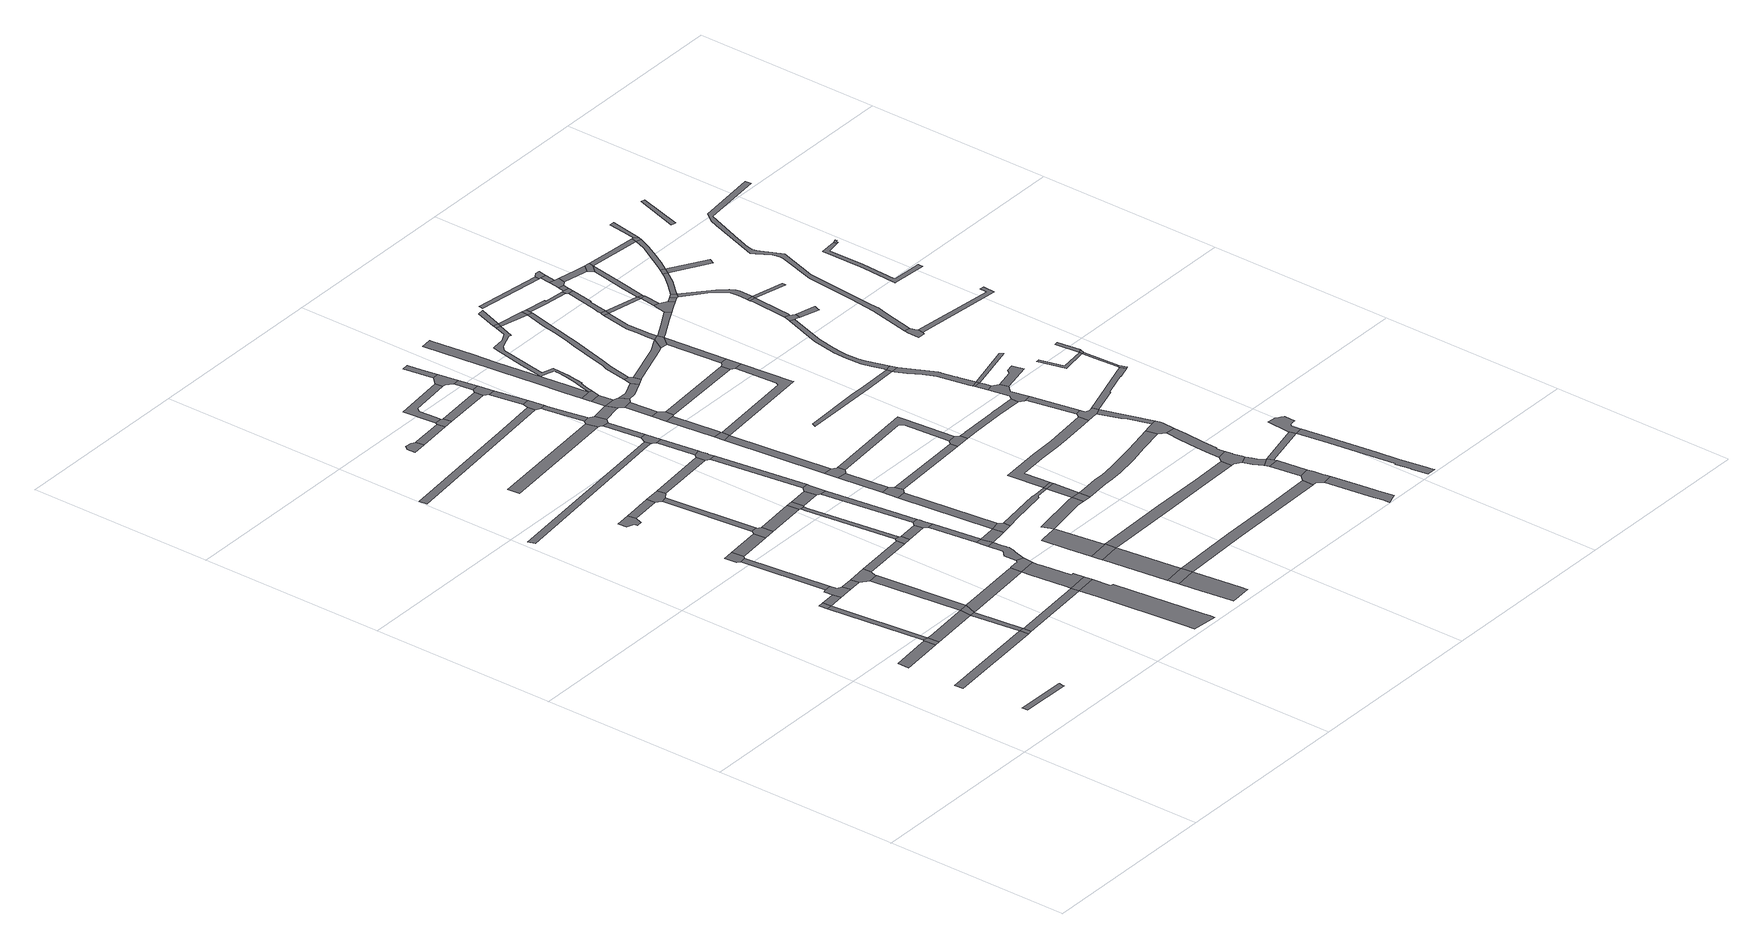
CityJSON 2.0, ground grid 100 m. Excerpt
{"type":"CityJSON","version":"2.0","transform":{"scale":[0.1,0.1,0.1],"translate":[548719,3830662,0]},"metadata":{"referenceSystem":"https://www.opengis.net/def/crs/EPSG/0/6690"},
"CityObjects":{
"road1":{"type":"Road","attributes":{"RoadStructureAttribute.sectionType":"1"},"geometry":[{"type":"MultiSurface","lod":"1","boundaries":[[[0,1,2,3,4,5]]]}]},
"road2":{"type":"Road","attributes":{"RoadStructureAttribute.sectionType":"1"},"geometry":[{"type":"MultiSurface","lod":"1","boundaries":[[[6,7,8,9,10]]]}]},
"road3":{"type":"Road","attributes":{"RoadStructureAttribute.sectionType":"1"},"geometry":[{"type":"MultiSurface","lod":"1","boundaries":[[[11,12,13,14,15]]]}]},
"road4":{"type":"Road","geometry":[{"type":"MultiSurface","lod":"1","boundaries":[[[16,17,6,10,18,19]]]}]},
"road5":{"type":"Road","attributes":{"RoadStructureAttribute.sectionType":"1"},"geometry":[{"type":"MultiSurface","lod":"1","boundaries":[[[20,21,16,19]]]}]},
"road6":{"type":"Road","geometry":[{"type":"MultiSurface","lod":"1","boundaries":[[[22,23,21,20]]]}]},
"road7":{"type":"Road","attributes":{"RoadStructureAttribute.sectionType":"1"},"geometry":[{"type":"MultiSurface","lod":"1","boundaries":[[[24,25,26,27,19,18,28,29]]]}]},
"road8":{"type":"Road","attributes":{"RoadStructureAttribute.sectionType":"1"},"geometry":[{"type":"MultiSurface","lod":"1","boundaries":[[[30,22,20,31,32,33]]]}]},
"road9":{"type":"Road","geometry":[{"type":"MultiSurface","lod":"1","boundaries":[[[34,11,15,35]]]}]},
"road10":{"type":"Road","geometry":[{"type":"MultiSurface","lod":"1","boundaries":[[[36,37,38,39,40,30,33,41,42]]]}]},
"road11":{"type":"Road","attributes":{"RoadStructureAttribute.sectionType":"1"},"geometry":[{"type":"MultiSurface","lod":"1","boundaries":[[[43,29,11,34]]]}]},
"road12":{"type":"Road","attributes":{"RoadStructureAttribute.sectionType":"1"},"geometry":[{"type":"MultiSurface","lod":"1","boundaries":[[[44,45,38,37]]]}]},
"road13":{"type":"Road","geometry":[{"type":"MultiSurface","lod":"1","boundaries":[[[46,24,29,43]]]}]},
"road14":{"type":"Road","attributes":{"RoadStructureAttribute.sectionType":"1"},"geometry":[{"type":"MultiSurface","lod":"1","boundaries":[[[47,48,42,41,49]]]}]},
"road15":{"type":"Road","geometry":[{"type":"MultiSurface","lod":"1","boundaries":[[[50,51,52,53,45,44,54,55]]]}]},
"road16":{"type":"Road","attributes":{"RoadStructureAttribute.sectionType":"1"},"geometry":[{"type":"MultiSurface","lod":"1","boundaries":[[[56,57,24,46]]]}]},
"road17":{"type":"Road","geometry":[{"type":"MultiSurface","lod":"1","boundaries":[[[58,47,49,57,56,59,60,61]]]}]},
"road18":{"type":"Road","attributes":{"RoadStructureAttribute.sectionType":"1"},"geometry":[{"type":"MultiSurface","lod":"1","boundaries":[[[62,63,34,35,64]]]}]},
"road19":{"type":"Road","geometry":[{"type":"MultiSurface","lod":"1","boundaries":[[[65,66,67,68,69,70,71,72,73]]]}]},
"road20":{"type":"Road","attributes":{"RoadStructureAttribute.sectionType":"1"},"geometry":[{"type":"MultiSurface","lod":"1","boundaries":[[[74,50,55,75,76]]]}]},
"road21":{"type":"Road","attributes":{"RoadStructureAttribute.sectionType":"1"},"geometry":[{"type":"MultiSurface","lod":"1","boundaries":[[[77,78,79,46,43,80,81,82,83]]]}]},
"road22":{"type":"Road","attributes":{"RoadStructureAttribute.sectionType":"1"},"geometry":[{"type":"MultiSurface","lod":"1","boundaries":[[[84,65,73,85,86]]]}]},
"road23":{"type":"Road","geometry":[{"type":"MultiSurface","lod":"1","boundaries":[[[87,88,89,90,91,74,76,92,93]]]}]},
"road24":{"type":"Road","attributes":{"RoadStructureAttribute.sectionType":"1"},"geometry":[{"type":"MultiSurface","lod":"1","boundaries":[[[94,58,61,95]]]}]},
"road25":{"type":"Road","attributes":{"RoadStructureAttribute.sectionType":"1"},"geometry":[{"type":"MultiSurface","lod":"1","boundaries":[[[96,97,98,99]]]}]},
"road26":{"type":"Road","attributes":{"RoadStructureAttribute.sectionType":"1"},"geometry":[{"type":"MultiSurface","lod":"1","boundaries":[[[100,101,89,88]]]}]},
"road27":{"type":"Road","attributes":{"RoadStructureAttribute.sectionType":"1"},"geometry":[{"type":"MultiSurface","lod":"1","boundaries":[[[102,103,104,105,106,107,64,108,109,110,111]]]}]},
"road28":{"type":"Road","geometry":[{"type":"MultiSurface","lod":"1","boundaries":[[[112,84,86,113,101,100,114,115]]]}]},
"road29":{"type":"Road","geometry":[{"type":"MultiSurface","lod":"1","boundaries":[[[116,117,118,119,120,121]]]}]},
"road30":{"type":"Road","geometry":[{"type":"MultiSurface","lod":"1","boundaries":[[[122,62,64,107]]]}]},
"road31":{"type":"Road","attributes":{"RoadStructureAttribute.sectionType":"1"},"geometry":[{"type":"MultiSurface","lod":"1","boundaries":[[[123,93,92,124]]]}]},
"road32":{"type":"Road","attributes":{"RoadStructureAttribute.sectionType":"1"},"geometry":[{"type":"MultiSurface","lod":"1","boundaries":[[[125,126,127,128,129,130,131,83,132,133,134,62,122]]]}]},
"road33":{"type":"Road","attributes":{"RoadStructureAttribute.sectionType":"1"},"geometry":[{"type":"MultiSurface","lod":"1","boundaries":[[[135,136,137,138,139]]]}]},
"road34":{"type":"Road","geometry":[{"type":"MultiSurface","lod":"1","boundaries":[[[140,141,142,143,77,83,131,144,145,146]]]}]},
"road35":{"type":"Road","geometry":[{"type":"MultiSurface","lod":"1","boundaries":[[[147,148,94,95,149,150,151,152,153]]]}]},
"road36":{"type":"Road","attributes":{"RoadStructureAttribute.sectionType":"1"},"geometry":[{"type":"MultiSurface","lod":"1","boundaries":[[[154,155,156,157,147,153]]]}]},
"road37":{"type":"Road","attributes":{"RoadStructureAttribute.sectionType":"1"},"geometry":[{"type":"MultiSurface","lod":"1","boundaries":[[[158,159,120,119,160]]]}]},
"road38":{"type":"Road","attributes":{"RoadStructureAttribute.sectionType":"1"},"geometry":[{"type":"MultiSurface","lod":"1","boundaries":[[[161,150,149,162]]]}]},
"road39":{"type":"Road","attributes":{"RoadStructureAttribute.sectionType":"1"},"geometry":[{"type":"MultiSurface","lod":"1","boundaries":[[[163,164,165,166,167,168,169,170,171,172,173,174,175,176,177,178,140,146]]]}]},
"road40":{"type":"Road","attributes":{"RoadStructureAttribute.sectionType":"1"},"geometry":[{"type":"MultiSurface","lod":"1","boundaries":[[[179,180,181,182]]]}]},
"road41":{"type":"Road","geometry":[{"type":"MultiSurface","lod":"1","boundaries":[[[183,123,124,184,156,155,185]]]}]},
"road42":{"type":"Road","geometry":[{"type":"MultiSurface","lod":"1","boundaries":[[[186,187,188,189,190,175,174]]]}]},
"road43":{"type":"Road","attributes":{"RoadStructureAttribute.sectionType":"1"},"geometry":[{"type":"MultiSurface","lod":"1","boundaries":[[[191,192,193,194,195,196,197,198,199]]]}]},
"road44":{"type":"Road","attributes":{"RoadStructureAttribute.sectionType":"1"},"geometry":[{"type":"MultiSurface","lod":"1","boundaries":[[[200,201,202,187,186]]]}]},
"road45":{"type":"Road","attributes":{"RoadStructureAttribute.sectionType":"1"},"geometry":[{"type":"MultiSurface","lod":"1","boundaries":[[[203,112,115,204]]]}]},
"road46":{"type":"Road","geometry":[{"type":"MultiSurface","lod":"1","boundaries":[[[205,206,207,208,209,210,161,162,211,202,201]]]}]},
"road47":{"type":"Road","geometry":[{"type":"MultiSurface","lod":"1","boundaries":[[[212,213,214,195,194]]]}]},
"road48":{"type":"Road","attributes":{"RoadStructureAttribute.sectionType":"1"},"geometry":[{"type":"MultiSurface","lod":"1","boundaries":[[[215,183,185,216,217]]]}]},
"road49":{"type":"Road","attributes":{"RoadStructureAttribute.sectionType":"1"},"geometry":[{"type":"MultiSurface","lod":"1","boundaries":[[[218,219,186,174,220,221]]]}]},
"road50":{"type":"Road","geometry":[{"type":"MultiSurface","lod":"1","boundaries":[[[222,223,158,160,224,225,226]]]}]},
"road51":{"type":"Road","attributes":{"RoadStructureAttribute.sectionType":"1"},"geometry":[{"type":"MultiSurface","lod":"1","boundaries":[[[227,228,229,230,213,212]]]}]},
"road52":{"type":"Road","attributes":{"RoadStructureAttribute.sectionType":"1"},"geometry":[{"type":"MultiSurface","lod":"1","boundaries":[[[231,232,233,234,209,208]]]}]},
"road53":{"type":"Road"},
"road54":{"type":"Road","geometry":[{"type":"MultiSurface","lod":"1","boundaries":[[[235,236,237,238,229,228]]]}]},
"road55":{"type":"Road","geometry":[{"type":"MultiSurface","lod":"1","boundaries":[[[239,240,241,242,243,244,245,246,215,217,247,233,232]]]}]},
"road56":{"type":"Road","attributes":{"RoadStructureAttribute.sectionType":"1"},"geometry":[{"type":"MultiSurface","lod":"1","boundaries":[[[248,249,250,251,252,253,254,255,237,236]]]}]},
"road57":{"type":"Road","geometry":[{"type":"MultiSurface","lod":"1","boundaries":[[[256,257,258,218,221,259,260,261]]]}]},
"road58":{"type":"Road","attributes":{"RoadStructureAttribute.sectionType":"1"},"geometry":[{"type":"MultiSurface","lod":"1","boundaries":[[[262,263,264,244,243]]]}]},
"road59":{"type":"Road","attributes":{"RoadStructureAttribute.sectionType":"1"},"geometry":[{"type":"MultiSurface","lod":"1","boundaries":[[[265,266,218,258]]]}]},
"road60":{"type":"Road","attributes":{"RoadStructureAttribute.sectionType":"1"},"geometry":[{"type":"MultiSurface","lod":"1","boundaries":[[[267,268,269,222,226,270,271,272,273]]]}]},
"road61":{"type":"Road","attributes":{"RoadStructureAttribute.sectionType":"1"},"geometry":[{"type":"MultiSurface","lod":"1","boundaries":[[[274,225,224,275]]]}]},
"road62":{"type":"Road","geometry":[{"type":"MultiSurface","lod":"1","boundaries":[[[276,277,278,279,280,281,203,204,263,262]]]}]},
"road63":{"type":"Road","geometry":[{"type":"MultiSurface","lod":"1","boundaries":[[[282,283,266,265,284,285]]]}]},
"road64":{"type":"Road","attributes":{"RoadStructureAttribute.sectionType":"1"},"geometry":[{"type":"MultiSurface","lod":"1","boundaries":[[[286,287,288,280,279]]]}]},
"road65":{"type":"Road","geometry":[{"type":"MultiSurface","lod":"1","boundaries":[[[289,290,291,292,96,99,293,294,287,286]]]}]},
"road66":{"type":"Road","attributes":{"RoadStructureAttribute.sectionType":"1"},"geometry":[{"type":"MultiSurface","lod":"1","boundaries":[[[295,283,282,296]]]}]},
"road67":{"type":"Road","attributes":{"RoadStructureAttribute.sectionType":"1"},"geometry":[{"type":"MultiSurface","lod":"1","boundaries":[[[297,290,289,298]]]}]},
"road68":{"type":"Road","geometry":[{"type":"MultiSurface","lod":"1","boundaries":[[[299,300,301,295,296,302,303]]]}]},
"road69":{"type":"Road","geometry":[{"type":"MultiSurface","lod":"1","boundaries":[[[304,305,179,182,306,307,297,298,308,309,310,311]]]}]},
"road70":{"type":"Road","attributes":{"RoadStructureAttribute.sectionType":"1"},"geometry":[{"type":"MultiSurface","lod":"1","boundaries":[[[312,313,314,315,316,317,318,319,320,305,304]]]}]},
"road71":{"type":"Road","geometry":[{"type":"MultiSurface","lod":"1","boundaries":[[[321,322,323,135,139,317,316]]]}]},
"road72":{"type":"Road","attributes":{"RoadStructureAttribute.sectionType":"1"},"geometry":[{"type":"MultiSurface","lod":"1","boundaries":[[[324,325,326,327,328,250,329,330]]]}]},
"road73":{"type":"Road","attributes":{"RoadStructureAttribute.sectionType":"1"},"geometry":[{"type":"MultiSurface","lod":"1","boundaries":[[[331,332,333,261,260,334,335,336,337]]]}]},
"road74":{"type":"Road","attributes":{"RoadStructureAttribute.sectionType":"1"},"geometry":[{"type":"MultiSurface","lod":"1","boundaries":[[[338,339,340,301,300]]]}]},
"road75":{"type":"Road","attributes":{"RoadStructureAttribute.sectionType":"1"},"geometry":[{"type":"MultiSurface","lod":"1","boundaries":[[[341,342,343,344,345,323,322]]]}]},
"road76":{"type":"Road","geometry":[{"type":"MultiSurface","lod":"1","boundaries":[[[346,347,274,275,343,342]]]}]},
"road77":{"type":"Road","geometry":[{"type":"MultiSurface","lod":"1","boundaries":[[[348,349,350,267,273,351,352,353,354]]]}]},
"road78":{"type":"Road","attributes":{"RoadStructureAttribute.sectionType":"1"},"geometry":[{"type":"MultiSurface","lod":"1","boundaries":[[[354,353,355,347,346]]]}]},
"road79":{"type":"Road","geometry":[{"type":"MultiSurface","lod":"1","boundaries":[[[356,357,340,339,358]]]}]},
"road80":{"type":"Road","geometry":[{"type":"MultiSurface","lod":"1","boundaries":[[[359,360,361,311,310,362,363,364]]]}]},
"road81":{"type":"Road","attributes":{"RoadStructureAttribute.sectionType":"1"},"geometry":[{"type":"MultiSurface","lod":"1","boundaries":[[[365,366,367,349,348]]]}]},
"road82":{"type":"Road","attributes":{"RoadStructureAttribute.sectionType":"1"},"geometry":[{"type":"MultiSurface","lod":"1","boundaries":[[[368,369,370,357,356]]]}]},
"road83":{"type":"Road","geometry":[{"type":"MultiSurface","lod":"1","boundaries":[[[371,372,370,369,373,374]]]}]},
"road84":{"type":"Road","attributes":{"RoadStructureAttribute.sectionType":"1"},"geometry":[{"type":"MultiSurface","lod":"1","boundaries":[[[375,376,372,371]]]}]},
"road85":{"type":"Road","attributes":{"RoadStructureAttribute.sectionType":"1"},"geometry":[{"type":"MultiSurface","lod":"1","boundaries":[[[377,378,359,379]]]}]},
"road86":{"type":"Road","attributes":{"RoadStructureAttribute.sectionType":"1"},"geometry":[{"type":"MultiSurface","lod":"1","boundaries":[[[380,381,382,285,284,383]]]}]},
"road87":{"type":"Road","geometry":[{"type":"MultiSurface","lod":"1","boundaries":[[[379,359,364,376,375,384,385]]]}]},
"road88":{"type":"Road","geometry":[{"type":"MultiSurface","lod":"1","boundaries":[[[324,330,386,387]]]}]},
"road89":{"type":"Road","geometry":[{"type":"MultiSurface","lod":"1","boundaries":[[[388,389,390,391,378,377,392]]]}]},
"road90":{"type":"Road","attributes":{"RoadStructureAttribute.sectionType":"1"},"geometry":[{"type":"MultiSurface","lod":"1","boundaries":[[[393,337,324,387]]]}]},
"road91":{"type":"Road","attributes":{"RoadStructureAttribute.sectionType":"1"},"geometry":[{"type":"MultiSurface","lod":"1","boundaries":[[[394,395,396,397,212,194,398,399,400]]]}]},
"road92":{"type":"Road","geometry":[{"type":"MultiSurface","lod":"1","boundaries":[[[401,331,337,393]]]}]},
"road93":{"type":"Road","attributes":{"RoadStructureAttribute.sectionType":"1"},"geometry":[{"type":"MultiSurface","lod":"1","boundaries":[[[402,403,404,303,302,405,406,407,408,409,410]]]}]},
"road94":{"type":"Road","attributes":{"RoadStructureAttribute.sectionType":"1"},"geometry":[{"type":"MultiSurface","lod":"1","boundaries":[[[411,412,413,414,415,416,417,418,419,420,421,422,423,424,425,426,390,389]]]}]},
"road95":{"type":"Road","attributes":{"RoadStructureAttribute.sectionType":"1"},"geometry":[{"type":"MultiSurface","lod":"1","boundaries":[[[427,428,429,235,228,430,431,432]]]}]},
"road96":{"type":"Road","attributes":{"RoadStructureAttribute.sectionType":"1"},"geometry":[{"type":"MultiSurface","lod":"1","boundaries":[[[433,434,385,384,435,436]]]}]},
"road97":{"type":"Road","geometry":[{"type":"MultiSurface","lod":"1","boundaries":[[[437,438,433,436,439,440,441,442]]]}]},
"road98":{"type":"Road","attributes":{"RoadStructureAttribute.sectionType":"1"},"geometry":[{"type":"MultiSurface","lod":"1","boundaries":[[[443,444,445,446,447,448,449,450,451,452,453,454,455,456,457,458,459,460,461,462,388,392,463,464,465,466,467,468,469,470,471,472,473,474,475,476,477,478,479,480]]]}]},
"road99":{"type":"Road","attributes":{"RoadStructureAttribute.sectionType":"1"},"geometry":[{"type":"MultiSurface","lod":"1","boundaries":[[[481,374,373,482]]]}]},
"road100":{"type":"Road","attributes":{"RoadStructureAttribute.sectionType":"1"},"geometry":[{"type":"MultiSurface","lod":"1","boundaries":[[[483,484,485,486,487,488,489,358,339]]]}]},
"road101":{"type":"Road","geometry":[{"type":"MultiSurface","lod":"1","boundaries":[[[410,409,490,491,380,383,492,493]]]}]},
"road102":{"type":"Road","attributes":{"RoadStructureAttribute.sectionType":"1"},"geometry":[{"type":"MultiSurface","lod":"1","boundaries":[[[494,495,496,497,498,331,401,499,500,501,502,503,504,505]]]}]},
"road103":{"type":"Road","attributes":{"RoadStructureAttribute.sectionType":"1"},"geometry":[{"type":"MultiSurface","lod":"1","boundaries":[[[506,507,508,509,510,511,512,513,514,515,516,517,387,386,518,519,520,521,522,523]]]}]},
"road104":{"type":"Road","attributes":{"RoadStructureAttribute.sectionType":"1"},"geometry":[{"type":"MultiSurface","lod":"1","boundaries":[[[524,525,526,527,528,529,530,531,532,437,442,533,534,535,536,537,538,539]]]}]},
"road105":{"type":"Road","attributes":{"RoadStructureAttribute.sectionType":"1"},"geometry":[{"type":"MultiSurface","lod":"1","boundaries":[[[540,541,542,543,544,545,440,439,546,547,548]]]}]},
"road106":{"type":"Road","geometry":[{"type":"MultiSurface","lod":"1","boundaries":[[[549,443,480,550]]]}]},
"road107":{"type":"Road","attributes":{"RoadStructureAttribute.sectionType":"1"},"geometry":[{"type":"MultiSurface","lod":"1","boundaries":[[[551,552,553,554,555,556,557,558,559]]]}]},
"road108":{"type":"Road","attributes":{"RoadStructureAttribute.sectionType":"1"},"geometry":[{"type":"MultiSurface","lod":"1","boundaries":[[[560,561,562,549,550]]]}]},
"road109":{"type":"Road","attributes":{"RoadStructureAttribute.sectionType":"1"},"geometry":[{"type":"MultiSurface","lod":"1","boundaries":[[[563,564,565,566,567,568,569,570,571,493,492,572,573,574]]]}]},
"road110":{"type":"Road","geometry":[{"type":"MultiSurface","lod":"1","boundaries":[[[575,576,577,481,482,487,486]]]}]},
"road111":{"type":"Road","attributes":{"RoadStructureAttribute.sectionType":"1"},"geometry":[{"type":"MultiSurface","lod":"1","boundaries":[[[550,480,524,578]]]}]},
"road112":{"type":"Road","attributes":{"RoadStructureAttribute.sectionType":"1"},"geometry":[{"type":"MultiSurface","lod":"1","boundaries":[[[579,580,581,582,583,584,585,586,587,588,589]]]}]},
"road113":{"type":"Road","attributes":{"RoadStructureAttribute.sectionType":"1"},"geometry":[{"type":"MultiSurface","lod":"1","boundaries":[[[590,591,592,576,575]]]}]},
"road114":{"type":"Road","geometry":[{"type":"MultiSurface","lod":"1","boundaries":[[[593,594,595,596,597,394,400,598,583,582]]]}]},
"road115":{"type":"Road","geometry":[{"type":"MultiSurface","lod":"1","boundaries":[[[599,540,548,600,601,592,591,602]]]}]},
"road116":{"type":"Road","geometry":[{"type":"MultiSurface","lod":"1","boundaries":[[[603,604,605,606,607,427,432,608,609,610]]]}]},
"road117":{"type":"Road","geometry":[{"type":"MultiSurface","lod":"1","boundaries":[[[578,524,539,611,612]]]}]},
"road118":{"type":"Road","attributes":{"RoadStructureAttribute.sectionType":"1"},"geometry":[{"type":"MultiSurface","lod":"1","boundaries":[[[613,614,610,609,615,616,617]]]}]},
"road119":{"type":"Road","attributes":{"RoadStructureAttribute.sectionType":"1"},"geometry":[{"type":"MultiSurface","lod":"1","boundaries":[[[618,619,620,597,596]]]}]},
"road120":{"type":"Road","geometry":[{"type":"MultiSurface","lod":"1","boundaries":[[[621,617,616,620,619,622,623,624]]]}]},
"road121":{"type":"Road","attributes":{"RoadStructureAttribute.sectionType":"1"},"geometry":[{"type":"MultiSurface","lod":"1","boundaries":[[[625,626,627,628,629,540,599,630,631,632,633,634]]]}]},
"road122":{"type":"Road","attributes":{"RoadStructureAttribute.sectionType":"1"},"geometry":[{"type":"MultiSurface","lod":"1","boundaries":[[[635,636,637,638,607,606,639,640,641,642,643,644]]]}]},
"road123":{"type":"Road","geometry":[{"type":"MultiSurface","lod":"1","boundaries":[[[645,646,647,648,649,650,506,523,635,644]]]}]},
"road124":{"type":"Road","attributes":{"RoadStructureAttribute.sectionType":"1"},"geometry":[{"type":"MultiSurface","lod":"1","boundaries":[[[651,652,612,611,653,654,655]]]}]},
"road125":{"type":"Road","geometry":[{"type":"MultiSurface","lod":"1","boundaries":[[[656,657,658,659,660,661,494,505,662,663,664,665]]]}]},
"road126":{"type":"Road","attributes":{"RoadStructureAttribute.sectionType":"1"},"geometry":[{"type":"MultiSurface","lod":"1","boundaries":[[[666,667,668,660,659]]]}]},
"road127":{"type":"Road","geometry":[{"type":"MultiSurface","lod":"1","boundaries":[[[669,670,625,634,671]]]}]},
"road128":{"type":"Road","attributes":{"RoadStructureAttribute.sectionType":"1"},"geometry":[{"type":"MultiSurface","lod":"1","boundaries":[[[672,673,674,675]]]}]},
"road129":{"type":"Road","attributes":{"RoadStructureAttribute.sectionType":"1"},"geometry":[{"type":"MultiSurface","lod":"1","boundaries":[[[676,677,678,602,591,679,680,681,682]]]}]},
"road130":{"type":"Road","attributes":{"RoadStructureAttribute.sectionType":"1"},"geometry":[{"type":"MultiSurface","lod":"1","boundaries":[[[664,663,683,684,648,647]]]}]},
"road131":{"type":"Road","geometry":[{"type":"MultiSurface","lod":"1","boundaries":[[[685,686,687,688,563,574,689,667,666,690,691,692]]]}]},
"road132":{"type":"Road","geometry":[{"type":"MultiSurface","lod":"1","boundaries":[[[693,551,559,694]]]}]},
"road133":{"type":"Road","attributes":{"RoadStructureAttribute.sectionType":"1"},"geometry":[{"type":"MultiSurface","lod":"1","boundaries":[[[695,696,697,698,699,700,701,702,694,559,703,704,705,706,707,708,709,710]]]}]},
"road134":{"type":"Road","attributes":{"RoadStructureAttribute.sectionType":"1"},"geometry":[{"type":"MultiSurface","lod":"1","boundaries":[[[711,712,713,686,685]]]}]},
"road135":{"type":"Road","geometry":[{"type":"MultiSurface","lod":"1","boundaries":[[[710,709,713,712]]]}]},
"road136":{"type":"Road","attributes":{"RoadStructureAttribute.sectionType":"1"},"geometry":[{"type":"MultiSurface","lod":"1","boundaries":[[[714,621,624,715]]]}]},
"road137":{"type":"Road","attributes":{"RoadStructureAttribute.sectionType":"1"},"geometry":[{"type":"MultiSurface","lod":"1","boundaries":[[[716,717,718,669,671,719,720,721]]]}]},
"road138":{"type":"Road","attributes":{"RoadStructureAttribute.sectionType":"1"},"geometry":[{"type":"MultiSurface","lod":"1","boundaries":[[[671,634,722,723]]]}]},
"road139":{"type":"Road","geometry":[{"type":"MultiSurface","lod":"1","boundaries":[[[655,654,716,721,724,725]]]}]},
"road140":{"type":"Road","attributes":{"RoadStructureAttribute.sectionType":"1"},"geometry":[{"type":"MultiSurface","lod":"1","boundaries":[[[726,727,728,729,730,731,732,733,551,693,734,735,736,737,738,739,740,741]]]}]},
"road141":{"type":"Road","attributes":{"RoadStructureAttribute.sectionType":"1"},"geometry":[{"type":"MultiSurface","lod":"1","boundaries":[[[742,725,724,743]]]}]},
"road142":{"type":"Road","attributes":{"RoadStructureAttribute.sectionType":"1"},"geometry":[{"type":"MultiSurface","lod":"1","boundaries":[[[744,745,746,747,748,749,750,751,752,753,754,755,756,757,758,759,760]]]}]},
"road143":{"type":"Road","geometry":[{"type":"MultiSurface","lod":"1","boundaries":[[[761,676,682,762,763,764,765]]]}]},
"road144":{"type":"Road","geometry":[{"type":"MultiSurface","lod":"1","boundaries":[[[766,767,768,769,692,691]]]}]},
"road145":{"type":"Road","geometry":[{"type":"MultiSurface","lod":"1","boundaries":[[[770,771,742,743,772,773,774]]]}]},
"road146":{"type":"Road","attributes":{"RoadStructureAttribute.sectionType":"1"},"geometry":[{"type":"MultiSurface","lod":"1","boundaries":[[[722,761,765,775]]]}]},
"road147":{"type":"Road","attributes":{"RoadStructureAttribute.sectionType":"1"},"geometry":[{"type":"MultiSurface","lod":"1","boundaries":[[[776,770,774,777]]]}]},
"road148":{"type":"Road","geometry":[{"type":"MultiSurface","lod":"1","boundaries":[[[723,722,775,778]]]}]},
"road149":{"type":"Road","geometry":[{"type":"MultiSurface","lod":"1","boundaries":[[[779,675,674,776,777,780]]]}]},
"road150":{"type":"Road","attributes":{"RoadStructureAttribute.sectionType":"1"},"geometry":[{"type":"MultiSurface","lod":"1","boundaries":[[[781,782,783,784,710,712]]]}]},
"road151":{"type":"Road","attributes":{"RoadStructureAttribute.sectionType":"1"},"geometry":[{"type":"MultiSurface","lod":"1","boundaries":[[[785,764,763,786]]]}]},
"road152":{"type":"Road","attributes":{"RoadStructureAttribute.sectionType":"1"},"geometry":[{"type":"MultiSurface","lod":"1","boundaries":[[[787,665,664,788,789,790,791,792]]]}]},
"road153":{"type":"Road","geometry":[{"type":"MultiSurface","lod":"1","boundaries":[[[793,794,714,715,752,751,795,796,797,798,799,800,801,802,803,804]]]}]},
"road154":{"type":"Road","geometry":[{"type":"MultiSurface","lod":"1","boundaries":[[[805,785,786,806,807]]]}]},
"road155":{"type":"Road","attributes":{"RoadStructureAttribute.sectionType":"1"},"geometry":[{"type":"MultiSurface","lod":"1","boundaries":[[[808,773,772,809,810,811]]]}]},
"road156":{"type":"Road","attributes":{"RoadStructureAttribute.sectionType":"1"},"geometry":[{"type":"MultiSurface","lod":"1","boundaries":[[[812,813,814,815,816,723,778]]]}]},
"road157":{"type":"Road","geometry":[{"type":"MultiSurface","lod":"1","boundaries":[[[817,818,726,741,819,820,821,822,823]]]}]},
"road158":{"type":"Road","attributes":{"RoadStructureAttribute.sectionType":"1"},"geometry":[{"type":"MultiSurface","lod":"1","boundaries":[[[824,825,817,823,826,827,828,829]]]}]},
"road159":{"type":"Road","attributes":{"RoadStructureAttribute.sectionType":"1"},"geometry":[{"type":"MultiSurface","lod":"1","boundaries":[[[830,831,832,833,834,835,836,837,838,807,806,839,840,841,842,843,844,845]]]}]},
"road160":{"type":"Road","geometry":[{"type":"MultiSurface","lod":"1","boundaries":[[[811,810,814,813,846]]]}]},
"road161":{"type":"Road","attributes":{"RoadStructureAttribute.sectionType":"1"},"geometry":[{"type":"MultiSurface","lod":"1","boundaries":[[[847,848,849,805,807,850,851,852]]]}]},
"road162":{"type":"Road","geometry":[{"type":"MultiSurface","lod":"1","boundaries":[[[853,854,855,856,822,821]]]}]},
"road163":{"type":"Road","geometry":[{"type":"MultiSurface","lod":"1","boundaries":[[[857,858,859,860,861,862,863,864,865,866]]]}]},
"road164":{"type":"Road","geometry":[{"type":"MultiSurface","lod":"1","boundaries":[[[844,824,829,845]]]}]},
"road165":{"type":"Road","attributes":{"RoadStructureAttribute.sectionType":"1"},"geometry":[{"type":"MultiSurface","lod":"1","boundaries":[[[867,868,869,870,871,872,873,874]]]}]},
"road166":{"type":"Road","geometry":[{"type":"MultiSurface","lod":"1","boundaries":[[[875,876,787,792,877]]]}]},
"road167":{"type":"Road","geometry":[{"type":"MultiSurface","lod":"1","boundaries":[[[878,847,852,879]]]}]},
"road168":{"type":"Road","attributes":{"RoadStructureAttribute.sectionType":"1"},"geometry":[{"type":"MultiSurface","lod":"1","boundaries":[[[873,880,881,876,875,882]]]}]},
"road169":{"type":"Road","geometry":[{"type":"MultiSurface","lod":"1","boundaries":[[[883,884,885,886,845,829]]]}]},
"road170":{"type":"Road","geometry":[{"type":"MultiSurface","lod":"1","boundaries":[[[887,874,873,882]]]}]},
"road171":{"type":"Road","geometry":[{"type":"MultiSurface","lod":"1","boundaries":[[[888,889,890,891,874,887]]]}]},
"road172":{"type":"Road","attributes":{"RoadStructureAttribute.sectionType":"1"},"geometry":[{"type":"MultiSurface","lod":"1","boundaries":[[[892,846,813,893,894,895]]]}]},
"road173":{"type":"Road","geometry":[{"type":"MultiSurface","lod":"1","boundaries":[[[896,897,879,852]]]}]},
"road174":{"type":"Road","attributes":{"RoadStructureAttribute.sectionType":"1"},"geometry":[{"type":"MultiSurface","lod":"1","boundaries":[[[894,898,899,900,878,879,901,902,903,904]]]}]},
"road175":{"type":"Road","attributes":{"RoadStructureAttribute.sectionType":"1"},"geometry":[{"type":"MultiSurface","lod":"1","boundaries":[[[905,863,862,906,907,908]]]}]},
"road176":{"type":"Road","geometry":[{"type":"MultiSurface","lod":"1","boundaries":[[[895,894,904,909,910]]]}]},
"road177":{"type":"Road","attributes":{"RoadStructureAttribute.sectionType":"1"},"geometry":[{"type":"MultiSurface","lod":"1","boundaries":[[[911,912,913,910,909]]]}]},
"road178":{"type":"Road","attributes":{"RoadStructureAttribute.sectionType":"1"},"geometry":[{"type":"MultiSurface","lod":"1","boundaries":[[[914,915,916,917,918,919,920,921,922,923,924,925,857,866,926,927,928,929,930,931,932,933,934,935,936,937,938,939,940,941]]]}]},
"road179":{"type":"Road","attributes":{"RoadStructureAttribute.sectionType":"1"},"geometry":[{"type":"MultiSurface","lod":"1","boundaries":[[[942,943,944,945,946,947,948,949,950,951,952,953,954,955,956]]]}]},
"road180":{"type":"Road","geometry":[{"type":"MultiSurface","lod":"1","boundaries":[[[957,958,959,960,961,962]]]}]},
"road181":{"type":"Road","geometry":[{"type":"MultiSurface","lod":"1","boundaries":[[[963,942,956,964,965,966]]]}]}
},
"vertices":[
[568,207,0],[571,223,0],[573,239,0],[571,239,0],[299,242,0],[300,212,0],
[479,957,0],[460,955,0],[254,934,0],[252,869,0],[486,893,0],
[821,662,0],[814,661,0],[261,608,0],[266,561,0],[826,616,0],
[486,966,0],[484,964,0],[517,897,0],[511,960,0],
[457,1482,0],[427,1478,0],
[453,1528,0],[423,1525,0],
[795,989,0],[777,986,0],[534,962,0],[517,961,0],[771,923,0],[790,925,0],
[539,1537,0],[476,1484,0],[482,1484,0],[544,1491,0],
[846,663,0],[851,619,0],
[595,1554,0],[591,1591,0],[552,1589,0],[542,1586,0],[535,1584,0],[625,1499,0],[620,1545,0],
[818,928,0],
[540,2052,0],[505,2046,0],
[843,995,0],
[692,1552,0],[623,1545,0],[697,1506,0],
[542,2130,0],[482,2124,0],[489,2058,0],[503,2048,0],[540,2054,0],[549,2064,0],
[796,1481,0],[741,1476,0],
[801,1563,0],[795,1491,0],[804,1518,0],[805,1518,0],
[1259,704,0],[846,662,0],[1264,660,0],
[499,2703,0],[417,2694,0],[421,2649,0],[458,2633,0],[459,2633,0],[461,2615,0],[492,2618,0],[496,2631,0],[504,2658,0],
[734,2149,0],[567,2066,0],[740,2084,0],
[1228,1034,0],[1216,1033,0],[856,996,0],[824,928,0],[840,930,0],[1222,971,0],[1231,971,0],
[665,2720,0],[511,2659,0],[670,2675,0],
[779,2168,0],[779,2170,0],[746,2168,0],[745,2167,0],[740,2159,0],[806,2091,0],[799,2155,0],
[1089,1592,0],[1093,1547,0],
[1055,3036,0],[39,2928,0],[49,2891,0],[1060,3004,0],
[729,2659,0],[696,2653,0],
[1463,54,0],[1459,93,0],[1405,573,0],[1390,572,0],[1390,578,0],[1379,672,0],[1274,565,0],[1324,92,0],[1329,36,0],[1466,27,0],
[754,2729,0],[693,2656,0],[729,2663,0],[759,2684,0],
[347,3882,0],[329,3859,0],[333,3815,0],[408,3822,0],[404,3867,0],[384,3878,0],
[1374,717,0],
[1022,2178,0],[1028,2113,0],
[1368,776,0],[1362,775,0],[1350,773,0],[1331,934,0],[1330,942,0],[1329,953,0],[1327,981,0],[1232,963,0],[1235,933,0],[1257,722,0],
[959,3645,0],[706,3616,0],[8,3538,0],[13,3496,0],[964,3605,0],
[1295,1054,0],[1284,1039,0],[1269,1038,0],[1229,1034,0],[1330,1013,0],[1331,1019,0],[1334,1039,0],
[1097,1607,0],[1094,1602,0],[1136,1552,0],[1131,1598,0],[1130,1598,0],[1127,1599,0],[1122,1602,0],
[1062,2089,0],[1059,2111,0],[1039,2109,0],[1039,2089,0],
[588,3886,0],[412,3868,0],[593,3841,0],
[1244,1609,0],[1254,1564,0],
[1338,1060,0],[1342,1076,0],[1345,1088,0],[1351,1106,0],[1356,1118,0],[1359,1132,0],[1361,1147,0],[1360,1152,0],[1360,1160,0],[1360,1164,0],[1356,1187,0],[1351,1232,0],[1311,1229,0],[1320,1156,0],[1321,1149,0],[1292,1120,0],
[1011,3348,0],[340,3281,0],[347,3217,0],[1026,3286,0],
[1059,2181,0],[1038,2109,0],[1066,2117,0],
[1339,1294,0],[1304,1291,0],[1305,1284,0],[1305,1282,0],[1307,1261,0],
[1750,58,0],[1746,96,0],[1715,340,0],[1714,350,0],[1594,334,0],[1604,252,0],[1624,95,0],[1630,45,0],[1750,56,0],
[1339,1296,0],[1306,1550,0],[1273,1546,0],
[1093,2764,0],[1100,2719,0],
[1304,1560,0],[1300,1589,0],[1297,1619,0],[1295,1632,0],[1262,1628,0],[1255,1621,0],[1265,1554,0],
[1705,410,0],[1586,395,0],[1588,375,0],
[1168,2192,0],[1070,2117,0],[1178,2128,0],
[1443,1305,0],[1433,1304,0],[1440,1245,0],[1449,1246,0],
[594,3899,0],[594,3897,0],[647,3846,0],[642,3891,0],[634,3897,0],
[1664,745,0],[1663,755,0],[1542,740,0],[1542,737,0],
[1282,1734,0],[1232,2118,0],[1197,2115,0],[1197,2113,0],
[1658,815,0],[1654,814,0],[1535,799,0],[1539,766,0],
[1231,2126,0],[1227,2166,0],[1224,2197,0],[1223,2207,0],[1222,2218,0],[1186,2213,0],[1183,2210,0],[1175,2201,0],[1188,2121,0],
[1639,928,0],[1620,1072,0],[1618,1082,0],[1611,1081,0],[1559,1074,0],[1533,1071,0],[1501,1066,0],[1518,927,0],
[1514,1298,0],[1509,1302,0],[1494,1315,0],[1505,1257,0],[1512,1258,0],[1515,1297,0],
[1156,2706,0],[1120,2704,0],[1121,2702,0],
[1441,1821,0],[1390,1816,0],
[857,4107,0],[577,4074,0],[592,3922,0],[632,3925,0],[625,4019,0],[640,4039,0],[862,4065,0],
[912,3918,0],[917,3872,0],
[1152,2737,0],[1151,2747,0],[1147,2778,0],[1145,2790,0],[1110,2784,0],[1105,2779,0],
[1432,1906,0],[1381,1900,0],[1461,1843,0],[1452,1884,0],
[1119,2990,0],[1083,2988,0],[1083,2986,0],
[1108,3074,0],[1072,3069,0],[1070,3065,0],[1057,3040,0],[1065,3000,0],[1080,2989,0],
[1356,2140,0],[1407,2136,0],
[1046,3271,0],[1082,3270,0],
[1422,2197,0],[1398,2214,0],[1348,2213,0],[1428,2157,0],[1424,2197,0],
[1059,3369,0],[1025,3363,0],[1031,3282,0],[1044,3273,0],[1083,3273,0],[1093,3286,0],[1099,3294,0],[1086,3354,0],
[1058,3375,0],[1042,3470,0],[1023,3580,0],[1022,3588,0],[1021,3593,0],[991,3590,0],[992,3588,0],[994,3575,0],[1024,3370,0],
[1017,3620,0],[1007,3681,0],[967,3678,0],
[1884,1184,0],[1856,1183,0],[1602,1141,0],[1595,1140,0],[1606,1111,0],[1849,1121,0],[1888,1122,0],
[1869,1340,0],[1800,1333,0],[1779,1336,0],[1583,1271,0],[1785,1303,0],[1799,1316,0],[1871,1323,0],
[1341,2747,0],[1340,2762,0],[1290,2752,0],
[983,3828,0],[979,3856,0],[940,3853,0],[940,3850,0],[944,3823,0],
[965,3941,0],[927,3938,0],
[932,4151,0],[894,4145,0],[891,4142,0],[874,4066,0],[881,4067,0],[910,4040,0],[949,4044,0],
[911,4038,0],
[1335,2809,0],[1285,2808,0],[1340,2806,0],
[1191,3373,0],[1184,3371,0],[1094,3356,0],[1101,3295,0],[1192,3311,0],[1211,3314,0],
[917,4240,0],[907,4308,0],[870,4302,0],
[1333,2830,0],[1308,3070,0],[1257,3065,0],
[1299,3149,0],[1249,3143,0],[1322,3076,0],[1319,3119,0],
[1284,3300,0],[1234,3290,0],
[1243,3451,0],[1182,3444,0],[1253,3374,0],
[1906,1913,0],[1882,1912,0],[1878,1911,0],[1909,1873,0],
[1306,3320,0],[1283,3366,0],
[1938,1122,0],[1936,1183,0],
[1238,3505,0],[1238,3504,0],[1176,3497,0],[1181,3455,0],[1255,3500,0],
[1926,1326,0],
[2651,436,0],[2391,430,0],[2078,423,0],[1708,410,0],[2079,364,0],[2359,370,0],[2652,375,0],
[1925,1345,0],
[1944,2215,0],[1942,2248,0],[1503,2205,0],[1432,2158,0],[1506,2165,0],[1885,2201,0],[1907,2184,0],[1924,1934,0],[1967,1939,0],
[1237,3505,0],[1234,3534,0],[1227,3590,0],[1223,3622,0],[1179,4001,0],[1170,4128,0],[1141,4353,0],[1140,4359,0],[1079,4352,0],[1115,4046,0],[1118,4021,0],[1121,3997,0],[1127,3940,0],[1150,3731,0],[1162,3621,0],[1166,3589,0],
[2552,834,0],[2353,829,0],[2074,826,0],[2075,764,0],[2327,771,0],[2553,775,0],
[1415,3400,0],[1334,3364,0],[1351,3326,0],[1432,3363,0],
[1424,3443,0],[1420,3423,0],[1473,3382,0],[1464,3421,0],[1459,3426,0],[1451,3437,0],
[1415,4185,0],[1395,4122,0],[1348,4096,0],[1280,4088,0],[1270,4086,0],[1265,4064,0],[1233,3892,0],[1214,3791,0],[1209,3765,0],[1217,3763,0],[1235,3757,0],[1285,3742,0],[1284,3726,0],[1284,3716,0],[1278,3674,0],[1268,3624,0],[1268,3622,0],[1265,3611,0],[1260,3590,0],[1247,3539,0],[1263,3535,0],[1274,3579,0],[1282,3577,0],[1284,3591,0],[1286,3607,0],[1288,3622,0],[1295,3672,0],[1296,3694,0],[1300,3762,0],[1241,3776,0],[1238,3777,0],[1258,3888,0],[1284,4035,0],[1308,4061,0],[1392,4092,0],[1406,4088,0],[1419,4123,0],[1440,4177,0],
[1789,3162,0],[1794,3111,0],
[1887,2817,0],[1890,2817,0],[1889,2822,0],[1863,3101,0],[1814,3096,0],[1832,2874,0],[1824,2856,0],
[1924,1933,0],[1908,1915,0],[1993,1879,0],[1990,1920,0],
[2453,1590,0],[2213,1562,0],[2067,1556,0],[1851,1536,0],[1869,1343,0],[1914,1487,0],[1916,1488,0],[2068,1502,0],[2194,1508,0],[2266,1514,0],[2389,1528,0],[2459,1536,0],
[2547,1272,0],[2439,1249,0],[2364,1234,0],[2277,1218,0],[2219,1208,0],[2160,1200,0],[2159,1200,0],[2154,1199,0],[2111,1196,0],[2071,1196,0],[2008,1190,0],[2007,1190,0],[2071,1136,0],[2127,1137,0],[2188,1141,0],[2312,1161,0],[2426,1187,0],[2559,1212,0],
[1592,4139,0],[1563,4026,0],[1547,3949,0],[1528,3867,0],[1512,3806,0],[1491,3727,0],[1465,3624,0],[1456,3592,0],[1448,3566,0],[1476,3562,0],[1486,3593,0],[1495,3624,0],[1552,3835,0],[1558,3862,0],[1579,3956,0],[1618,4133,0],
[1782,3544,0],[1774,3540,0],[1738,3521,0],[1736,3519,0],[1702,3501,0],[1467,3422,0],[1489,3389,0],[1723,3470,0],[1745,3481,0],
[1420,4204,0],[1448,4198,0],
[2234,2540,0],[2057,2536,0],[1977,2535,0],[1653,2522,0],[1649,2511,0],[1645,2499,0],[1649,2500,0],[2058,2506,0],[2239,2511,0],
[1451,4206,0],[1496,4327,0],[1461,4321,0],
[2386,1933,0],[2263,1930,0],[2261,1930,0],[2259,1930,0],[2240,1929,0],[2230,1928,0],[2063,1923,0],[2029,1922,0],[2026,1921,0],[2064,1884,0],[2242,1889,0],[2386,1892,0],
[1856,3183,0],[1811,3178,0],[1801,3163,0],
[1599,4177,0],
[2795,106,0],[2792,130,0],[2781,199,0],[2758,355,0],[2700,346,0],[2735,106,0],[2747,39,0],[2749,11,0],[2749,9,0],[2750,4,0],[2808,24,0],
[1826,3509,0],[1825,3522,0],[1786,3473,0],
[2754,383,0],[2753,388,0],[2745,445,0],[2740,477,0],[2681,468,0],[2671,376,0],
[1816,3555,0],[1746,3481,0],[1751,3480,0],[1818,3555,0],
[2649,789,0],[2638,833,0],[2638,837,0],[2632,872,0],[2576,864,0],[2572,776,0],[2605,752,0],[2652,774,0],
[1621,4147,0],[1626,4172,0],
[2672,720,0],[2662,742,0],[2622,706,0],[2646,656,0],[2693,680,0],
[2731,536,0],[2717,635,0],[2657,633,0],
[2698,681,0],[2714,642,0],[2712,648,0],[2710,652,0],
[1806,3859,0],[1779,3704,0],[1781,3627,0],[1781,3596,0],[1782,3549,0],[1813,3596,0],[1813,3627,0],[1811,3714,0],[1807,3715,0],[1833,3852,0],
[2593,1184,0],[2585,1100,0],[2578,1001,0],[2577,940,0],[2629,902,0],[2629,922,0],[2634,923,0],[2635,1011,0],[2642,1113,0],[2645,1181,0],
[2649,1252,0],[2650,1271,0],[2644,1290,0],[2615,1286,0],[2609,1285,0],[2580,1279,0],
[1739,4147,0],[1740,4154,0],[1722,4131,0],[1849,4117,0],[1851,4137,0],
[2541,1587,0],[2530,1584,0],[2508,1594,0],[2503,1620,0],[2470,1614,0],[2467,1610,0],[2525,1543,0],[2526,1542,0],[2562,1557,0],[2551,1591,0],
[2455,1877,0],[2417,1870,0],[2418,1867,0],
[1813,3883,0],[1809,3870,0],[1841,3875,0],
[1515,4360,0],[1509,4337,0],[1874,4290,0],[1877,4315,0],
[2001,3658,0],[1951,3629,0],[1896,3597,0],[1829,3524,0],[1848,3534,0],[1961,3597,0],[2019,3630,0],
[2565,1429,0],[2577,1414,0],
[2419,2072,0],[2382,2064,0],[2404,1954,0],[2400,1949,0],[2412,1873,0],[2437,1976,0],[2465,2009,0],[2454,2053,0],
[2269,2551,0],[2279,2515,0],
[2403,2160,0],[2385,2241,0],[2384,2246,0],[2383,2251,0],[2367,2325,0],[2367,2331,0],[2366,2336,0],[2364,2340,0],[2240,2506,0],[2241,2498,0],[2268,2448,0],[2303,2383,0],[2330,2320,0],[2364,2154,0],[2366,2142,0],[2405,2150,0],
[2413,2108,0],[2408,2134,0],[2369,2128,0],
[2947,745,0],[2957,710,0],
[1858,4106,0],[1823,3930,0],[1816,3899,0],[1858,3980,0],[1866,3979,0],[1887,4101,0],
[2029,3816,0],[2028,3838,0],
[1892,4131,0],[1861,4136,0],
[2293,3154,0],[2226,2955,0],[2203,2822,0],[2199,2747,0],[2203,2664,0],[2215,2614,0],[2231,2554,0],[2233,2542,0],[2235,2665,0],[2229,2702,0],[2225,2746,0],[2226,2777,0],[2229,2808,0],[2235,2851,0],[2251,2945,0],[2320,3145,0],
[1868,4171,0],[1898,4165,0],
[3101,19,0],[3091,79,0],[3086,109,0],[3071,206,0],[3056,322,0],[3038,451,0],[3022,569,0],[3002,718,0],[2959,710,0],[2983,543,0],[3015,313,0],[3032,191,0],[3026,187,0],[3039,109,0],[3040,98,0],[3053,14,0],[3102,16,0],
[2014,3730,0],[2046,3643,0],[2100,3671,0],[2084,3701,0],[2046,3724,0],
[2627,2044,0],[2615,2107,0],[2571,2097,0],[2555,2074,0],
[1876,4234,0],[1873,4194,0],[1923,4181,0],[1930,4221,0],[1908,4226,0],
[2054,3814,0],
[1885,4289,0],[1917,4284,0],
[2055,3825,0],
[1900,4332,0],[1923,4328,0],
[2673,2200,0],[2677,2201,0],[2671,2210,0],[2665,2219,0],
[2115,3716,0],[2130,3687,0],
[2911,1707,0],[2714,1606,0],[2713,1612,0],[2854,1655,0],[2854,1653,0],[2922,1675,0],
[2956,875,0],[2947,747,0],[2998,721,0],[2995,770,0],[3004,780,0],[3018,781,0],[3021,784,0],[3039,784,0],[3039,843,0],[3027,853,0],[3019,860,0],[3005,872,0],
[2141,3729,0],[2143,3686,0],[2160,3709,0],
[2041,4201,0],[2041,4159,0],[2059,4156,0],[2091,4194,0],
[2081,3971,0],[2116,4164,0],[2080,4123,0],[2067,4055,0],[2043,3932,0],
[2304,3195,0],[2300,3174,0],[2325,3143,0],[2329,3142,0],[2348,3137,0],[2356,3166,0],[2333,3184,0],
[2321,3404,0],[2321,3386,0],[2337,3196,0],[2343,3255,0],[2355,3396,0],[2356,3403,0],
[2357,3433,0],[2357,3474,0],[2357,3495,0],[2354,3515,0],[2338,3541,0],[2322,3558,0],[2297,3586,0],[2283,3601,0],[2248,3632,0],[2213,3631,0],[2253,3600,0],[2279,3579,0],[2319,3527,0],[2322,3477,0],[2322,3423,0],[2357,3423,0],
[2120,4190,0],
[2258,3868,0],[2242,3844,0],[2199,3793,0],[2174,3725,0],[2234,3790,0],[2279,3854,0],
[2454,3107,0],[2460,3124,0],[2466,3140,0],[2464,3140,0],
[2551,2683,0],[2546,2658,0],[2547,2596,0],[2587,2596,0],[2591,2604,0],[2594,2609,0],[2596,2639,0],[2594,2644,0],[2586,2664,0],[2581,2676,0],
[2763,1913,0],[2732,2040,0],[2723,2040,0],[2715,2040,0],[2715,2038,0],[2754,1893,0],[2900,1916,0],[2901,1932,0],
[2920,1720,0],[2911,1719,0],[2933,1679,0],
[2278,3897,0],[2298,3883,0],
[2899,1910,0],[2903,1842,0],[2909,1915,0],
[2529,3361,0],[2532,3361,0],[2531,3372,0],[2531,3383,0],
[2921,1945,0],
[2904,2065,0],[2895,2064,0],[2885,2062,0],[2886,2046,0],
[2286,4175,0],[2258,4151,0],[2406,4138,0],[2409,4165,0],
[2475,3742,0],[2493,3772,0],
[2382,4075,0],[2323,3974,0],[2286,3909,0],[2331,3932,0],[2365,3993,0],[2404,4063,0],[2431,4128,0],
[3049,2591,0],[3072,2566,0],[3076,2629,0],[3052,2631,0],
[2440,4150,0],[2420,4164,0],
[2472,4321,0],[2446,4319,0],[2432,4233,0],
[3124,4059,0],[2795,4021,0],[2755,3968,0],[2739,3930,0],[2645,3657,0],[2657,3636,0],[2697,3567,0],[2705,3530,0],[2705,3510,0],[2642,3307,0],[2617,3044,0],[2601,2904,0],[2622,2849,0],[2634,2899,0],[2638,2949,0],[2672,3324,0],[2740,3530,0],[2688,3636,0],[2686,3640,0],[2679,3674,0],[2679,3676,0],[2678,3677,0],[2690,3722,0],[2707,3768,0],[2709,3774,0],[2710,3777,0],[2793,3991,0],[3128,4028,0],
[2956,3412,0],[2863,3403,0],[2867,3184,0],[2866,3165,0],[2855,2987,0],[2855,2982,0],[2855,2974,0],[2858,2974,0],[3043,2960,0],[3044,2988,0],[2887,2997,0],[2881,3003,0],[2891,3189,0],[2887,3382,0],[2959,3394,0],
[2692,4332,0],[2617,4098,0],[2617,4096,0],[2630,4094,0],[2644,4092,0],[2712,4326,0],
[2979,3420,0],[2970,3396,0],[2969,3408,0],[2981,3410,0]
]}
